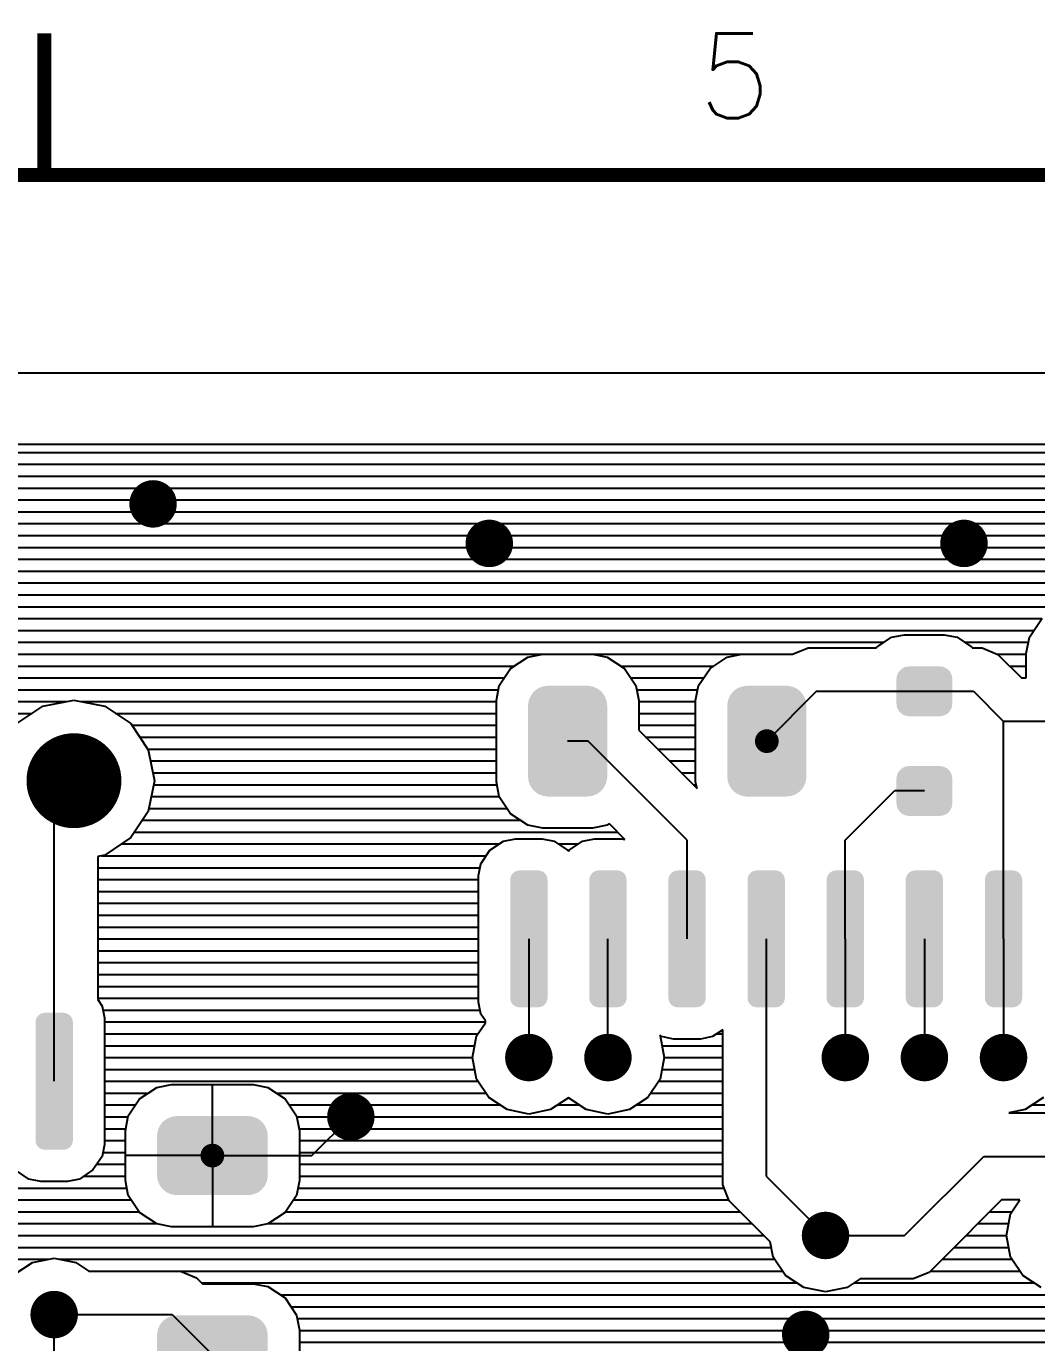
# Model space of a CAD drawing. Extents: x 295 to 953, y 10 to 290.
# Drawn here: x 686.34 to 722.02, y 243.75 to 290.25 of the extents above; entities that cross this region are included whole.
import ezdxf
from ezdxf.enums import TextEntityAlignment as Align

# ---------------------------------------------------------------- set-up
doc = ezdxf.new("R2010")
doc.units = 0
doc.header["$LTSCALE"] = 5
doc.header["$MEASUREMENT"] = 0
doc.layers.get('0').update_dxf_attribs({"linetype": 'CONTINUOUS', "lineweight": 25})
doc.layers.add('문자', color=4, linetype='CONTINUOUS')
doc.layers.add('테두리', color=3, linetype='CONTINUOUS')
doc.styles.get("Standard").update_dxf_attribs({"font": 'simplex.shx'})

# ---------------------------------------------------------------- blocks, each defined once
blk = doc.blocks.new('C')
at = {"layer": '테두리', "const_width": 0.5}
for points in [[(210, 290), (210, 285)], [(15, 285), (15, 15), (405, 15), (405, 285), (15, 285)]]:
    blk.add_lwpolyline(points, dxfattribs=at)
at = {"layer": '문자'}
blk.add_text('5', height=3, dxfattribs=at).set_placement((234.375, 288.5), align=Align.MIDDLE)

msp = doc.modelspace()

# ---------------------------------------------------------------- linework, layer by layer
for p, q in [((845.877, 277.997), (529.077, 277.997)), ((825.045, 275.477), (641.798, 275.477)), ((641.122, 275.197), (825.722, 275.197)), ((640.105, 274.359), (826.739, 274.359)), ((640.524, 274.778), (826.319, 274.778)), ((639.686, 273.94), (827.158, 273.94)), ((639.267, 273.521), (827.577, 273.521)), ((638.848, 273.102), (827.996, 273.102)), ((638.663, 272.683), (828.415, 272.683)), ((638.49, 272.264), (828.834, 272.264)), ((638.429, 271.844), (829.253, 271.844)), ((638.429, 271.425), (829.516, 271.425)), ((657.389, 271.006), (767.293, 271.006)), ((661.423, 270.587), (766.768, 270.587)), ((661.971, 270.168), (735.906, 270.168)), ((662.39, 269.749), (722.83, 269.749)), ((662.809, 269.33), (722.209, 269.33)), ((721.774, 268.676), (722.215, 269.341)), ((663.228, 268.911), (721.93, 268.911)), ((663.647, 268.492), (716.638, 268.492)), ((716.364, 268.296), (716.381, 268.324)), ((716.381, 268.324), (716.895, 268.67)), ((716.895, 268.67), (717.353, 268.76)), ((717.353, 268.76), (718.756, 268.76)), ((718.756, 268.76), (719.214, 268.67)), ((719.214, 268.67), (719.728, 268.324)), ((719.471, 268.492), (721.734, 268.492)), ((719.728, 268.324), (719.745, 268.296)), ((721.656, 268.095), (721.774, 268.676)), ((664.066, 268.073), (713.408, 268.073)), ((703.445, 267.57), (704.048, 267.966)), ((704.048, 267.966), (704.579, 268.073)), ((704.579, 268.073), (706.334, 268.073)), ((706.334, 268.073), (706.859, 267.966)), ((706.859, 267.966), (707.463, 267.57)), ((710.486, 267.57), (711.089, 267.966)), ((711.089, 267.966), (711.615, 268.073)), ((711.615, 268.073), (713.369, 268.073)), ((713.369, 268.073), (713.397, 268.067)), ((713.397, 268.067), (713.95, 268.296)), ((713.95, 268.296), (716.364, 268.296)), ((719.745, 268.296), (720.092, 268.296)), ((720.092, 268.296), (720.656, 268.061)), ((720.634, 268.073), (721.656, 268.073)), ((720.656, 268.061), (721.483, 267.234)), ((721.656, 267.234), (721.656, 268.095)), ((664.307, 267.653), (703.579, 267.653)), ((703.043, 266.966), (703.445, 267.57)), ((707.329, 267.653), (710.62, 267.653)), ((707.463, 267.57), (707.865, 266.966)), ((710.083, 266.966), (710.486, 267.57)), ((721.064, 267.653), (721.656, 267.653)), ((664.413, 267.234), (703.227, 267.234)), ((702.942, 266.435), (703.043, 266.966)), ((707.686, 267.234), (710.262, 267.234)), ((707.865, 266.966), (707.971, 266.435)), ((709.977, 266.435), (710.083, 266.966)), ((721.483, 267.234), (721.656, 267.234)), ((721.483, 267.234), (721.656, 267.234)), ((664.413, 266.815), (703.015, 266.815)), ((686.927, 266.234), (688.022, 266.452)), ((688.022, 266.452), (689.112, 266.234)), ((707.893, 266.815), (710.056, 266.815)), ((712.492, 264.999), (714.252, 266.759)), ((714.252, 266.759), (712.492, 264.999)), ((714.252, 266.759), (719.79, 266.759)), ((714.252, 266.759), (718.058, 266.759)), ((719.79, 266.759), (720.852, 265.698)), ((682.708, 266.396), (687.743, 266.396)), ((683.904, 265.977), (686.547, 265.977)), ((686.005, 265.619), (686.927, 266.234)), ((688.296, 266.396), (702.942, 266.396)), ((689.112, 266.234), (690.034, 265.619)), ((689.492, 265.977), (702.942, 265.977)), ((702.942, 263.563), (702.942, 266.435)), ((707.971, 266.435), (707.971, 265.385)), ((707.971, 266.396), (709.977, 266.396)), ((707.971, 265.977), (709.977, 265.977)), ((709.977, 263.563), (709.977, 266.435)), ((690.034, 265.619), (690.648, 264.692)), ((690.073, 265.558), (702.942, 265.558)), ((707.971, 265.558), (709.977, 265.558)), ((724.534, 265.698), (720.852, 265.698)), ((720.852, 258.014), (720.852, 265.698)), ((690.352, 265.139), (702.942, 265.139)), ((707.971, 265.385), (710.028, 263.328)), ((708.211, 265.139), (709.977, 265.139)), ((690.632, 264.72), (702.942, 264.72)), ((690.648, 264.692), (690.866, 263.602)), ((706.183, 264.999), (705.457, 264.999)), ((709.676, 261.507), (706.183, 264.999)), ((708.631, 264.72), (709.977, 264.72)), ((690.727, 264.301), (702.942, 264.301)), ((709.05, 264.301), (709.977, 264.301)), ((690.81, 263.882), (702.942, 263.882)), ((709.469, 263.882), (709.977, 263.882)), ((687.324, 262.904), (688.022, 263.602)), ((690.866, 263.602), (690.648, 262.512)), ((690.838, 263.462), (702.959, 263.462)), ((703.043, 263.032), (702.942, 263.563)), ((709.888, 263.462), (710, 263.462)), ((710.028, 263.328), (709.977, 263.563)), ((715.264, 261.507), (716.996, 263.239)), ((718.058, 263.239), (716.996, 263.239)), ((687.324, 252.985), (687.324, 262.904)), ((690.755, 263.043), (703.043, 263.043)), ((703.445, 262.434), (703.043, 263.032)), ((690.648, 262.512), (690.034, 261.59)), ((690.671, 262.624), (703.316, 262.624)), ((704.048, 262.032), (703.445, 262.434)), ((690.447, 262.205), (703.786, 262.205)), ((704.579, 261.926), (704.048, 262.032)), ((706.334, 261.926), (704.579, 261.926)), ((706.859, 262.032), (706.334, 261.926)), ((706.932, 262.077), (706.859, 262.032)), ((707.479, 261.529), (706.932, 262.077)), ((690.034, 261.59), (689.112, 260.97)), ((689.704, 261.367), (703.037, 261.367)), ((690.168, 261.786), (707.222, 261.786)), ((702.713, 261.149), (703.188, 261.467)), ((703.188, 261.467), (703.613, 261.551)), ((703.613, 261.551), (704.557, 261.551)), ((704.557, 261.551), (704.982, 261.467)), ((704.982, 261.467), (705.457, 261.149)), ((705.133, 261.367), (705.831, 261.367)), ((705.507, 261.149), (705.982, 261.467)), ((705.982, 261.467), (706.407, 261.551)), ((706.407, 261.551), (707.351, 261.551)), ((707.351, 261.551), (707.479, 261.529)), ((709.676, 258.014), (709.676, 261.507)), ((715.264, 258.014), (715.264, 261.507)), ((689.112, 260.97), (688.86, 260.92)), ((688.86, 260.92), (688.86, 255.874)), ((688.994, 260.948), (702.579, 260.948)), ((702.389, 260.668), (702.713, 261.149)), ((705.457, 261.149), (705.485, 261.115)), ((705.485, 261.115), (705.507, 261.149)), ((688.86, 260.529), (702.361, 260.529)), ((702.305, 260.249), (702.389, 260.668)), ((688.86, 260.11), (702.305, 260.11)), ((702.305, 255.784), (702.305, 260.249)), ((688.86, 259.691), (702.305, 259.691)), ((688.86, 259.271), (702.305, 259.271)), ((688.86, 258.852), (702.305, 258.852)), ((688.86, 258.433), (702.305, 258.433)), ((688.86, 258.014), (702.305, 258.014)), ((704.088, 258.014), (704.088, 253.823)), ((706.882, 253.823), (706.882, 258.014)), ((712.47, 258.014), (712.47, 249.632)), ((715.264, 258.014), (715.264, 253.823)), ((718.058, 258.014), (718.058, 253.823)), ((720.852, 258.014), (720.852, 253.823)), ((688.86, 257.595), (702.305, 257.595)), ((688.86, 257.176), (702.305, 257.176)), ((688.86, 256.757), (702.305, 256.757)), ((688.86, 256.338), (702.305, 256.338)), ((688.86, 255.919), (702.305, 255.919)), ((688.86, 255.874), (689.017, 255.639)), ((702.389, 255.36), (702.305, 255.784)), ((689.017, 255.639), (689.101, 255.22)), ((689.045, 255.5), (702.361, 255.5)), ((702.551, 255.125), (702.389, 255.36)), ((689.101, 255.22), (689.101, 250.755)), ((689.101, 255.08), (702.551, 255.08)), ((702.244, 254.589), (702.551, 255.047)), ((702.551, 255.047), (702.551, 255.125)), ((689.101, 254.661), (702.294, 254.661)), ((702.093, 253.823), (702.244, 254.589)), ((708.776, 254.561), (708.709, 254.611)), ((708.709, 254.611), (708.72, 254.589)), ((708.72, 254.589), (708.871, 253.823)), ((709.201, 254.477), (708.776, 254.561)), ((710.145, 254.477), (709.201, 254.477)), ((710.57, 254.561), (710.145, 254.477)), ((710.933, 254.807), (710.57, 254.561)), ((710.721, 254.661), (710.933, 254.661)), ((710.933, 249.939), (710.933, 254.807)), ((689.101, 254.242), (702.176, 254.242)), ((708.787, 254.242), (710.933, 254.242)), ((689.101, 253.823), (702.093, 253.823)), ((702.244, 253.063), (702.093, 253.823)), ((708.871, 253.823), (708.72, 253.063)), ((708.871, 253.823), (710.933, 253.823)), ((689.101, 253.404), (702.176, 253.404)), ((689.101, 252.985), (702.294, 252.985)), ((702.674, 252.415), (702.244, 253.063)), ((708.72, 253.063), (708.29, 252.415)), ((708.67, 252.985), (710.933, 252.985)), ((708.787, 253.404), (710.933, 253.404)), ((689.101, 252.566), (690.643, 252.566)), ((690.341, 252.37), (690.945, 252.767)), ((690.945, 252.767), (691.47, 252.873)), ((691.47, 252.873), (694.348, 252.873)), ((692.912, 250.778), (692.912, 252.873)), ((694.348, 252.873), (694.873, 252.767)), ((694.873, 252.767), (695.476, 252.37)), ((695.175, 252.566), (702.573, 252.566)), ((708.39, 252.566), (710.933, 252.566)), ((689.101, 252.147), (690.196, 252.147)), ((689.939, 251.767), (690.341, 252.37)), ((695.476, 252.37), (695.879, 251.767)), ((695.622, 252.147), (703.076, 252.147)), ((703.322, 251.985), (702.674, 252.415)), ((705.485, 252.404), (704.848, 251.985)), ((705.093, 252.147), (705.87, 252.147)), ((706.116, 251.985), (705.485, 252.404)), ((708.29, 252.415), (707.642, 251.985)), ((707.887, 252.147), (710.933, 252.147)), ((722.26, 252.415), (721.612, 251.985)), ((721.857, 252.147), (723.986, 252.147)), ((689.101, 251.728), (689.933, 251.728)), ((689.838, 251.236), (689.939, 251.767)), ((695.879, 251.767), (695.985, 251.236)), ((695.884, 251.728), (710.933, 251.728)), ((696.426, 250.359), (697.801, 251.728)), ((704.088, 251.828), (703.322, 251.985)), ((704.848, 251.985), (704.088, 251.828)), ((706.882, 251.828), (706.116, 251.985)), ((707.642, 251.985), (706.882, 251.828)), ((721.612, 251.985), (721.042, 251.867)), ((721.042, 251.867), (723.707, 251.867)), ((689.101, 251.309), (689.849, 251.309)), ((689.838, 249.481), (689.838, 251.236)), ((695.968, 251.309), (710.933, 251.309)), ((695.985, 251.236), (695.985, 249.481)), ((689.101, 250.755), (689.017, 250.331)), ((689.101, 250.889), (689.838, 250.889)), ((695.985, 250.889), (710.933, 250.889)), ((689.017, 250.331), (688.693, 249.856)), ((689.045, 250.47), (689.838, 250.47)), ((692.492, 250.359), (689.838, 250.359)), ((692.912, 250.359), (696.426, 250.359)), ((693.331, 250.359), (695.985, 250.359)), ((695.985, 250.47), (710.933, 250.47)), ((717.359, 247.537), (720.153, 250.331)), ((720.153, 250.331), (724.344, 250.331)), ((686.424, 249.532), (685.949, 249.856)), ((688.693, 249.856), (688.218, 249.532)), ((688.827, 250.051), (689.838, 250.051)), ((692.912, 249.939), (692.912, 247.844)), ((695.985, 250.051), (710.933, 250.051)), ((710.933, 249.33), (710.933, 249.939)), ((686.849, 249.448), (686.424, 249.532)), ((687.793, 249.448), (686.849, 249.448)), ((688.218, 249.532), (687.793, 249.448)), ((688.369, 249.632), (689.838, 249.632)), ((689.939, 248.95), (689.838, 249.481)), ((695.985, 249.481), (695.879, 248.95)), ((695.985, 249.632), (710.933, 249.632)), ((711.162, 248.766), (710.933, 249.33)), ((712.47, 249.632), (714.565, 247.537)), ((676.595, 249.213), (689.888, 249.213)), ((676.773, 248.794), (690.045, 248.794)), ((690.341, 248.352), (689.939, 248.95)), ((695.879, 248.95), (695.476, 248.352)), ((695.773, 248.794), (711.151, 248.794)), ((695.929, 249.213), (710.978, 249.213)), ((720.784, 248.794), (718.661, 246.67)), ((721.433, 248.794), (720.784, 248.794)), ((721.103, 248.302), (721.433, 248.794)), ((676.852, 248.375), (690.324, 248.375)), ((690.945, 247.95), (690.341, 248.352)), ((695.476, 248.352), (694.873, 247.95)), ((695.493, 248.375), (711.553, 248.375)), ((711.598, 248.33), (711.162, 248.766)), ((712.615, 247.313), (711.598, 248.33)), ((720.365, 248.375), (721.153, 248.375)), ((676.852, 247.956), (690.933, 247.956)), ((691.47, 247.844), (690.945, 247.95)), ((694.348, 247.844), (691.47, 247.844)), ((694.873, 247.95), (694.348, 247.844)), ((694.884, 247.956), (711.972, 247.956)), ((719.946, 247.956), (721.036, 247.956)), ((720.952, 247.537), (721.103, 248.302)), ((676.852, 247.537), (712.391, 247.537)), ((714.565, 247.537), (717.359, 247.537)), ((719.527, 247.537), (720.952, 247.537)), ((721.103, 246.777), (720.952, 247.537)), ((676.852, 247.118), (712.654, 247.118)), ((712.721, 246.777), (712.615, 247.313)), ((719.108, 247.118), (721.036, 247.118)), ((676.852, 246.698), (687.128, 246.698)), ((685.91, 246.156), (686.558, 246.587)), ((686.558, 246.587), (687.324, 246.738)), ((687.324, 246.738), (688.084, 246.587)), ((687.514, 246.698), (712.771, 246.698)), ((688.084, 246.587), (688.542, 246.279)), ((713.151, 246.128), (712.721, 246.777)), ((718.661, 246.67), (718.225, 246.235)), ((718.689, 246.698), (721.153, 246.698)), ((721.533, 246.128), (721.103, 246.777)), ((688.542, 246.279), (713.051, 246.279)), ((688.542, 246.279), (691.788, 246.279)), ((691.788, 246.279), (692.353, 246.045)), ((692.353, 246.045), (692.565, 245.832)), ((713.799, 245.698), (713.151, 246.128)), ((715.783, 246), (715.325, 245.698)), ((717.661, 246), (715.783, 246)), ((718.225, 246.235), (717.661, 246)), ((718.27, 246.279), (721.433, 246.279)), ((722.181, 245.698), (721.533, 246.128)), ((692.543, 245.86), (713.554, 245.86)), ((692.565, 245.832), (694.348, 245.832)), ((694.348, 245.832), (694.873, 245.732)), ((694.873, 245.732), (695.476, 245.329)), ((714.565, 245.542), (713.799, 245.698)), ((715.325, 245.698), (714.565, 245.542)), ((715.571, 245.86), (721.936, 245.86)), ((695.303, 245.441), (731.307, 245.441)), ((695.476, 245.329), (695.879, 244.726)), ((687.324, 240.691), (687.324, 244.743)), ((687.324, 244.743), (691.487, 244.743)), ((691.487, 244.743), (692.912, 243.318)), ((695.678, 245.022), (731.921, 245.022)), ((695.879, 244.726), (695.985, 244.195)), ((695.901, 244.603), (740.89, 244.603)), ((695.985, 244.195), (695.985, 242.44)), ((695.985, 244.184), (749.484, 244.184)), ((695.985, 243.765), (748.769, 243.765))]:
    msp.add_line(p, q)
for points, const_width in [([(690.397, 273.381, 1), (691.235, 273.381, 1)], 0.838), ([(702.271, 271.984, 1), (703.11, 271.984, 1)], 0.838), ([(719.035, 271.984, 1), (719.874, 271.984, 1)], 0.838), ([(687.184, 263.602, 1), (688.86, 263.602, 1)], 1.676), ([(712.282, 264.999, 1), (712.701, 264.999, 1)], 0.419), ([(703.668, 253.823, 1), (704.507, 253.823, 1)], 0.838), ([(706.462, 253.823, 1), (707.301, 253.823, 1)], 0.838), ([(714.844, 253.823, 1), (715.683, 253.823, 1)], 0.838), ([(717.638, 253.823, 1), (718.477, 253.823, 1)], 0.838), ([(720.432, 253.823, 1), (721.271, 253.823, 1)], 0.838), ([(697.382, 251.728, 1), (698.22, 251.728, 1)], 0.838), ([(692.702, 250.359, 1), (693.121, 250.359, 1)], 0.419), ([(714.146, 247.537, 1), (714.984, 247.537, 1)], 0.838), ([(686.904, 244.743, 1), (687.743, 244.743, 1)], 0.838), ([(713.447, 244.044, 1), (714.286, 244.044, 1)], 0.838)]:
    msp.add_lwpolyline(points, format="xyb", close=True, dxfattribs=dict(const_width=const_width))
for points in [[(717.096, 267.339), (717.149, 267.451), (719.022, 267.339), (718.963, 267.451)], [(717.149, 267.451), (717.161, 267.462), (718.963, 267.451), (718.957, 267.462)], [(717.161, 267.462), (717.246, 267.551), (718.957, 267.462), (718.866, 267.551)], [(717.246, 267.551), (717.262, 267.56), (718.866, 267.551), (718.857, 267.56)], [(717.262, 267.56), (717.369, 267.616), (718.857, 267.56), (718.741, 267.616)], [(717.369, 267.616), (717.396, 267.621), (718.741, 267.616), (718.732, 267.621)], [(717.396, 267.621), (717.507, 267.639), (718.732, 267.621), (718.608, 267.639)], [(704.419, 266.867), (704.558, 266.923), (706.485, 266.867), (706.365, 266.923)], [(704.558, 266.923), (704.583, 266.933), (706.365, 266.923), (706.31, 266.933)], [(704.583, 266.933), (704.751, 266.954), (706.31, 266.933), (706.191, 266.954)], [(704.751, 266.954), (704.758, 266.955), (706.191, 266.954), (706.155, 266.955)], [(711.455, 266.867), (711.593, 266.923), (713.52, 266.867), (713.4, 266.923)], [(711.593, 266.923), (711.618, 266.933), (713.4, 266.923), (713.345, 266.933)], [(711.618, 266.933), (711.786, 266.954), (713.345, 266.933), (713.227, 266.954)], [(711.786, 266.954), (711.793, 266.955), (713.227, 266.954), (713.19, 266.955)], [(717.068, 266.318), (717.068, 267.201), (719.047, 266.318), (719.047, 267.201)], [(717.071, 267.201), (717.089, 267.325), (719.044, 267.201), (719.024, 267.325)], [(717.089, 267.325), (717.096, 267.339), (719.024, 267.325), (719.022, 267.339)], [(704.086, 266.431), (704.092, 266.466), (706.831, 266.431), (706.817, 266.466)], [(704.092, 266.466), (704.151, 266.595), (706.817, 266.466), (706.766, 266.595)], [(704.151, 266.595), (704.166, 266.626), (706.766, 266.595), (706.743, 266.626)], [(704.166, 266.626), (704.256, 266.737), (706.743, 266.626), (706.662, 266.737)], [(704.256, 266.737), (704.277, 266.763), (706.662, 266.737), (706.63, 266.763)], [(704.277, 266.763), (704.394, 266.849), (706.63, 266.763), (706.525, 266.849)], [(704.394, 266.849), (704.419, 266.867), (706.525, 266.849), (706.485, 266.867)], [(711.121, 266.431), (711.127, 266.466), (713.867, 266.431), (713.853, 266.466)], [(711.127, 266.466), (711.187, 266.595), (713.853, 266.466), (713.801, 266.595)], [(711.187, 266.595), (711.201, 266.626), (713.801, 266.595), (713.778, 266.626)], [(711.201, 266.626), (711.292, 266.737), (713.778, 266.626), (713.697, 266.737)], [(711.292, 266.737), (711.312, 266.763), (713.697, 266.737), (713.666, 266.763)], [(711.312, 266.763), (711.43, 266.849), (713.666, 266.763), (713.56, 266.849)], [(711.43, 266.849), (711.455, 266.867), (713.56, 266.849), (713.52, 266.867)], [(704.06, 266.256), (704.061, 266.293), (706.854, 266.256), (706.849, 266.293)], [(704.06, 263.742), (704.06, 266.256), (706.854, 263.742), (706.854, 266.256)], [(704.061, 266.293), (704.086, 266.431), (706.849, 266.293), (706.831, 266.431)], [(711.095, 266.256), (711.096, 266.293), (713.889, 266.256), (713.884, 266.293)], [(711.095, 263.742), (711.095, 266.256), (713.889, 263.742), (713.889, 266.256)], [(711.096, 266.293), (711.121, 266.431), (713.884, 266.293), (713.867, 266.431)], [(717.091, 266.194), (717.071, 266.318), (719.026, 266.194), (719.044, 266.318)], [(717.093, 266.18), (717.091, 266.194), (719.019, 266.18), (719.026, 266.194)], [(717.152, 266.068), (717.093, 266.18), (718.966, 266.068), (719.019, 266.18)], [(717.158, 266.056), (717.152, 266.068), (718.954, 266.056), (718.966, 266.068)], [(717.249, 265.967), (717.158, 266.056), (718.869, 265.967), (718.954, 266.056)], [(717.258, 265.959), (717.249, 265.967), (718.853, 265.959), (718.869, 265.967)], [(717.374, 265.902), (717.258, 265.959), (718.746, 265.902), (718.853, 265.959)], [(717.383, 265.898), (717.374, 265.902), (718.719, 265.898), (718.746, 265.902)], [(717.507, 265.879), (717.383, 265.898), (718.608, 265.879), (718.719, 265.898)], [(717.396, 264.1), (717.507, 264.119), (718.732, 264.1), (718.608, 264.119)], [(704.064, 263.706), (704.06, 263.742), (706.853, 263.706), (706.854, 263.742)], [(704.082, 263.567), (704.064, 263.706), (706.828, 263.567), (706.853, 263.706)], [(711.1, 263.706), (711.095, 263.742), (713.888, 263.706), (713.889, 263.742)], [(711.117, 263.567), (711.1, 263.706), (713.863, 263.567), (713.888, 263.706)], [(717.068, 262.797), (717.068, 263.68), (719.047, 262.797), (719.047, 263.68)], [(717.071, 263.68), (717.089, 263.804), (719.044, 263.68), (719.024, 263.804)], [(717.089, 263.804), (717.096, 263.818), (719.024, 263.804), (719.022, 263.818)], [(717.096, 263.818), (717.149, 263.93), (719.022, 263.818), (718.963, 263.93)], [(717.149, 263.93), (717.161, 263.942), (718.963, 263.93), (718.957, 263.942)], [(717.161, 263.942), (717.246, 264.031), (718.957, 263.942), (718.866, 264.031)], [(717.246, 264.031), (717.262, 264.039), (718.866, 264.031), (718.857, 264.039)], [(717.262, 264.039), (717.369, 264.096), (718.857, 264.039), (718.741, 264.096)], [(717.369, 264.096), (717.396, 264.1), (718.741, 264.096), (718.732, 264.1)], [(704.096, 263.532), (704.082, 263.567), (706.821, 263.532), (706.828, 263.567)], [(704.147, 263.403), (704.096, 263.532), (706.762, 263.403), (706.821, 263.532)], [(704.17, 263.372), (704.147, 263.403), (706.748, 263.372), (706.762, 263.403)], [(704.252, 263.261), (704.17, 263.372), (706.657, 263.261), (706.748, 263.372)], [(704.283, 263.235), (704.252, 263.261), (706.636, 263.235), (706.657, 263.261)], [(704.388, 263.149), (704.283, 263.235), (706.519, 263.149), (706.636, 263.235)], [(711.131, 263.532), (711.117, 263.567), (713.857, 263.532), (713.863, 263.567)], [(711.183, 263.403), (711.131, 263.532), (713.797, 263.403), (713.857, 263.532)], [(711.205, 263.372), (711.183, 263.403), (713.783, 263.372), (713.797, 263.403)], [(711.287, 263.261), (711.205, 263.372), (713.692, 263.261), (713.783, 263.372)], [(711.318, 263.235), (711.287, 263.261), (713.671, 263.235), (713.692, 263.261)], [(711.423, 263.149), (711.318, 263.235), (713.554, 263.149), (713.671, 263.235)], [(704.428, 263.131), (704.388, 263.149), (706.494, 263.131), (706.519, 263.149)], [(704.548, 263.076), (704.428, 263.131), (706.355, 263.076), (706.494, 263.131)], [(704.604, 263.066), (704.548, 263.076), (706.33, 263.066), (706.355, 263.076)], [(704.722, 263.044), (704.604, 263.066), (706.163, 263.044), (706.33, 263.066)], [(704.758, 263.043), (704.722, 263.044), (706.155, 263.043), (706.163, 263.044)], [(711.463, 263.131), (711.423, 263.149), (713.529, 263.131), (713.554, 263.149)], [(711.584, 263.076), (711.463, 263.131), (713.39, 263.076), (713.529, 263.131)], [(711.639, 263.066), (711.584, 263.076), (713.365, 263.066), (713.39, 263.076)], [(711.757, 263.044), (711.639, 263.066), (713.198, 263.044), (713.365, 263.066)], [(711.793, 263.043), (711.757, 263.044), (713.19, 263.043), (713.198, 263.044)], [(717.091, 262.674), (717.071, 262.797), (719.026, 262.674), (719.044, 262.797)], [(717.093, 262.66), (717.091, 262.674), (719.019, 262.66), (719.026, 262.674)], [(717.152, 262.548), (717.093, 262.66), (718.966, 262.548), (719.019, 262.66)], [(717.158, 262.536), (717.152, 262.548), (718.954, 262.536), (718.966, 262.548)], [(717.249, 262.447), (717.158, 262.536), (718.869, 262.447), (718.954, 262.536)], [(717.258, 262.438), (717.249, 262.447), (718.853, 262.438), (718.869, 262.447)], [(717.374, 262.382), (717.258, 262.438), (718.746, 262.382), (718.853, 262.438)], [(717.383, 262.377), (717.374, 262.382), (718.719, 262.377), (718.746, 262.382)], [(717.507, 262.359), (717.383, 262.377), (718.608, 262.359), (718.719, 262.377)], [(703.536, 260.348), (703.618, 260.399), (704.632, 260.348), (704.565, 260.399)], [(703.618, 260.399), (703.639, 260.412), (704.565, 260.399), (704.521, 260.412)], [(703.639, 260.412), (703.75, 260.432), (704.521, 260.412), (704.449, 260.432)], [(703.75, 260.432), (703.758, 260.434), (704.449, 260.432), (704.417, 260.434)], [(706.33, 260.348), (706.412, 260.399), (707.426, 260.348), (707.359, 260.399)], [(706.412, 260.399), (706.433, 260.412), (707.359, 260.399), (707.315, 260.412)], [(706.433, 260.412), (706.544, 260.432), (707.315, 260.412), (707.243, 260.432)], [(706.544, 260.432), (706.552, 260.434), (707.243, 260.432), (707.211, 260.434)], [(709.124, 260.348), (709.206, 260.399), (710.22, 260.348), (710.153, 260.399)], [(709.206, 260.399), (709.227, 260.412), (710.153, 260.399), (710.109, 260.412)], [(709.227, 260.412), (709.338, 260.432), (710.109, 260.412), (710.037, 260.432)], [(709.338, 260.432), (709.346, 260.434), (710.037, 260.432), (710.005, 260.434)], [(711.918, 260.348), (712, 260.399), (713.014, 260.348), (712.947, 260.399)], [(712, 260.399), (712.021, 260.412), (712.947, 260.399), (712.903, 260.412)], [(712.021, 260.412), (712.132, 260.432), (712.903, 260.412), (712.831, 260.432)], [(712.132, 260.432), (712.14, 260.434), (712.831, 260.432), (712.799, 260.434)], [(714.712, 260.348), (714.794, 260.399), (715.808, 260.348), (715.741, 260.399)], [(714.794, 260.399), (714.815, 260.412), (715.741, 260.399), (715.697, 260.412)], [(714.815, 260.412), (714.926, 260.432), (715.697, 260.412), (715.625, 260.432)], [(714.926, 260.432), (714.934, 260.434), (715.625, 260.432), (715.593, 260.434)], [(717.506, 260.348), (717.588, 260.399), (718.602, 260.348), (718.535, 260.399)], [(717.588, 260.399), (717.609, 260.412), (718.535, 260.399), (718.491, 260.412)], [(717.609, 260.412), (717.72, 260.432), (718.491, 260.412), (718.419, 260.432)], [(717.72, 260.432), (717.728, 260.434), (718.419, 260.432), (718.387, 260.434)], [(720.3, 260.348), (720.382, 260.399), (721.396, 260.348), (721.329, 260.399)], [(720.382, 260.399), (720.403, 260.412), (721.329, 260.399), (721.285, 260.412)], [(720.403, 260.412), (720.514, 260.432), (721.285, 260.412), (721.213, 260.432)], [(720.514, 260.432), (720.522, 260.434), (721.213, 260.432), (721.181, 260.434)], [(703.428, 260.104), (703.43, 260.136), (704.747, 260.104), (704.741, 260.136)], [(703.428, 255.924), (703.428, 260.104), (704.747, 255.924), (704.747, 260.104)], [(703.43, 260.136), (703.455, 260.223), (704.741, 260.136), (704.725, 260.223)], [(703.455, 260.223), (703.463, 260.252), (704.725, 260.223), (704.707, 260.252)], [(703.463, 260.252), (703.519, 260.326), (704.707, 260.252), (704.661, 260.326)], [(703.519, 260.326), (703.536, 260.348), (704.661, 260.326), (704.632, 260.348)], [(706.222, 260.104), (706.224, 260.136), (707.541, 260.104), (707.535, 260.136)], [(706.222, 255.924), (706.222, 260.104), (707.541, 255.924), (707.541, 260.104)], [(706.224, 260.136), (706.249, 260.223), (707.535, 260.136), (707.519, 260.223)], [(706.249, 260.223), (706.257, 260.252), (707.519, 260.223), (707.501, 260.252)], [(706.257, 260.252), (706.313, 260.326), (707.501, 260.252), (707.455, 260.326)], [(706.313, 260.326), (706.33, 260.348), (707.455, 260.326), (707.426, 260.348)], [(709.016, 260.104), (709.018, 260.136), (710.335, 260.104), (710.329, 260.136)], [(709.016, 255.924), (709.016, 260.104), (710.335, 255.924), (710.335, 260.104)], [(709.018, 260.136), (709.043, 260.223), (710.329, 260.136), (710.313, 260.223)], [(709.043, 260.223), (709.051, 260.252), (710.313, 260.223), (710.295, 260.252)], [(709.051, 260.252), (709.107, 260.326), (710.295, 260.252), (710.249, 260.326)], [(709.107, 260.326), (709.124, 260.348), (710.249, 260.326), (710.22, 260.348)], [(711.81, 260.104), (711.812, 260.136), (713.129, 260.104), (713.123, 260.136)], [(711.81, 255.924), (711.81, 260.104), (713.129, 255.924), (713.129, 260.104)], [(711.812, 260.136), (711.837, 260.223), (713.123, 260.136), (713.107, 260.223)], [(711.837, 260.223), (711.845, 260.252), (713.107, 260.223), (713.089, 260.252)], [(711.845, 260.252), (711.901, 260.326), (713.089, 260.252), (713.043, 260.326)], [(711.901, 260.326), (711.918, 260.348), (713.043, 260.326), (713.014, 260.348)], [(714.604, 260.104), (714.606, 260.136), (715.923, 260.104), (715.917, 260.136)], [(714.604, 255.924), (714.604, 260.104), (715.923, 255.924), (715.923, 260.104)], [(714.606, 260.136), (714.631, 260.223), (715.917, 260.136), (715.901, 260.223)], [(714.631, 260.223), (714.639, 260.252), (715.901, 260.223), (715.883, 260.252)], [(714.639, 260.252), (714.695, 260.326), (715.883, 260.252), (715.837, 260.326)], [(714.695, 260.326), (714.712, 260.348), (715.837, 260.326), (715.808, 260.348)], [(717.398, 260.104), (717.4, 260.136), (718.717, 260.104), (718.711, 260.136)], [(717.398, 255.924), (717.398, 260.104), (718.717, 255.924), (718.717, 260.104)], [(717.4, 260.136), (717.425, 260.223), (718.711, 260.136), (718.695, 260.223)], [(717.425, 260.223), (717.433, 260.252), (718.695, 260.223), (718.677, 260.252)], [(717.433, 260.252), (717.489, 260.326), (718.677, 260.252), (718.631, 260.326)], [(717.489, 260.326), (717.506, 260.348), (718.631, 260.326), (718.602, 260.348)], [(720.192, 260.104), (720.194, 260.136), (721.511, 260.104), (721.505, 260.136)], [(720.192, 255.924), (720.192, 260.104), (721.511, 255.924), (721.511, 260.104)], [(720.194, 260.136), (720.219, 260.223), (721.505, 260.136), (721.489, 260.223)], [(720.219, 260.223), (720.227, 260.252), (721.489, 260.223), (721.471, 260.252)], [(720.227, 260.252), (720.283, 260.326), (721.471, 260.252), (721.425, 260.326)], [(720.283, 260.326), (720.3, 260.348), (721.425, 260.326), (721.396, 260.348)], [(703.434, 255.893), (703.428, 255.924), (704.745, 255.893), (704.747, 255.924)], [(703.45, 255.805), (703.434, 255.893), (704.72, 255.805), (704.745, 255.893)], [(703.468, 255.776), (703.45, 255.805), (704.712, 255.776), (704.72, 255.805)], [(703.514, 255.702), (703.468, 255.776), (704.656, 255.702), (704.712, 255.776)], [(706.228, 255.893), (706.222, 255.924), (707.539, 255.893), (707.541, 255.924)], [(706.244, 255.805), (706.228, 255.893), (707.514, 255.805), (707.539, 255.893)], [(706.262, 255.776), (706.244, 255.805), (707.506, 255.776), (707.514, 255.805)], [(706.308, 255.702), (706.262, 255.776), (707.45, 255.702), (707.506, 255.776)], [(709.022, 255.893), (709.016, 255.924), (710.333, 255.893), (710.335, 255.924)], [(709.038, 255.805), (709.022, 255.893), (710.308, 255.805), (710.333, 255.893)], [(709.056, 255.776), (709.038, 255.805), (710.3, 255.776), (710.308, 255.805)], [(709.102, 255.702), (709.056, 255.776), (710.244, 255.702), (710.3, 255.776)], [(711.816, 255.893), (711.81, 255.924), (713.127, 255.893), (713.129, 255.924)], [(711.832, 255.805), (711.816, 255.893), (713.102, 255.805), (713.127, 255.893)], [(711.85, 255.776), (711.832, 255.805), (713.094, 255.776), (713.102, 255.805)], [(711.896, 255.702), (711.85, 255.776), (713.038, 255.702), (713.094, 255.776)], [(714.61, 255.893), (714.604, 255.924), (715.921, 255.893), (715.923, 255.924)], [(714.626, 255.805), (714.61, 255.893), (715.896, 255.805), (715.921, 255.893)], [(714.644, 255.776), (714.626, 255.805), (715.888, 255.776), (715.896, 255.805)], [(714.69, 255.702), (714.644, 255.776), (715.832, 255.702), (715.888, 255.776)], [(717.404, 255.893), (717.398, 255.924), (718.715, 255.893), (718.717, 255.924)], [(717.42, 255.805), (717.404, 255.893), (718.69, 255.805), (718.715, 255.893)], [(717.438, 255.776), (717.42, 255.805), (718.682, 255.776), (718.69, 255.805)], [(717.484, 255.702), (717.438, 255.776), (718.626, 255.702), (718.682, 255.776)], [(720.198, 255.893), (720.192, 255.924), (721.509, 255.893), (721.511, 255.924)], [(720.214, 255.805), (720.198, 255.893), (721.484, 255.805), (721.509, 255.893)], [(720.232, 255.776), (720.214, 255.805), (721.476, 255.776), (721.484, 255.805)], [(720.278, 255.702), (720.232, 255.776), (721.42, 255.702), (721.476, 255.776)], [(686.699, 255.223), (686.755, 255.297), (687.943, 255.223), (687.897, 255.297)], [(686.755, 255.297), (686.772, 255.319), (687.897, 255.297), (687.868, 255.319)], [(686.772, 255.319), (686.854, 255.37), (687.868, 255.319), (687.801, 255.37)], [(686.854, 255.37), (686.875, 255.382), (687.801, 255.37), (687.757, 255.382)], [(686.875, 255.382), (686.986, 255.403), (687.757, 255.382), (687.685, 255.403)], [(686.986, 255.403), (686.994, 255.405), (687.685, 255.403), (687.653, 255.405)], [(703.543, 255.68), (703.514, 255.702), (704.639, 255.68), (704.656, 255.702)], [(703.61, 255.629), (703.543, 255.68), (704.557, 255.629), (704.639, 255.68)], [(703.655, 255.617), (703.61, 255.629), (704.536, 255.617), (704.557, 255.629)], [(703.726, 255.596), (703.655, 255.617), (704.425, 255.596), (704.536, 255.617)], [(703.758, 255.594), (703.726, 255.596), (704.417, 255.594), (704.425, 255.596)], [(706.337, 255.68), (706.308, 255.702), (707.433, 255.68), (707.45, 255.702)], [(706.404, 255.629), (706.337, 255.68), (707.351, 255.629), (707.433, 255.68)], [(706.449, 255.617), (706.404, 255.629), (707.33, 255.617), (707.351, 255.629)], [(706.52, 255.596), (706.449, 255.617), (707.219, 255.596), (707.33, 255.617)], [(706.552, 255.594), (706.52, 255.596), (707.211, 255.594), (707.219, 255.596)], [(709.131, 255.68), (709.102, 255.702), (710.227, 255.68), (710.244, 255.702)], [(709.198, 255.629), (709.131, 255.68), (710.145, 255.629), (710.227, 255.68)], [(709.243, 255.617), (709.198, 255.629), (710.124, 255.617), (710.145, 255.629)], [(709.314, 255.596), (709.243, 255.617), (710.013, 255.596), (710.124, 255.617)], [(709.346, 255.594), (709.314, 255.596), (710.005, 255.594), (710.013, 255.596)], [(711.925, 255.68), (711.896, 255.702), (713.021, 255.68), (713.038, 255.702)], [(711.992, 255.629), (711.925, 255.68), (712.939, 255.629), (713.021, 255.68)], [(712.037, 255.617), (711.992, 255.629), (712.918, 255.617), (712.939, 255.629)], [(712.108, 255.596), (712.037, 255.617), (712.807, 255.596), (712.918, 255.617)], [(712.14, 255.594), (712.108, 255.596), (712.799, 255.594), (712.807, 255.596)], [(714.719, 255.68), (714.69, 255.702), (715.815, 255.68), (715.832, 255.702)], [(714.786, 255.629), (714.719, 255.68), (715.733, 255.629), (715.815, 255.68)], [(714.831, 255.617), (714.786, 255.629), (715.712, 255.617), (715.733, 255.629)], [(714.902, 255.596), (714.831, 255.617), (715.601, 255.596), (715.712, 255.617)], [(714.934, 255.594), (714.902, 255.596), (715.593, 255.594), (715.601, 255.596)], [(717.513, 255.68), (717.484, 255.702), (718.609, 255.68), (718.626, 255.702)], [(717.58, 255.629), (717.513, 255.68), (718.527, 255.629), (718.609, 255.68)], [(717.625, 255.617), (717.58, 255.629), (718.506, 255.617), (718.527, 255.629)], [(717.696, 255.596), (717.625, 255.617), (718.395, 255.596), (718.506, 255.617)], [(717.728, 255.594), (717.696, 255.596), (718.387, 255.594), (718.395, 255.596)], [(720.307, 255.68), (720.278, 255.702), (721.403, 255.68), (721.42, 255.702)], [(720.374, 255.629), (720.307, 255.68), (721.321, 255.629), (721.403, 255.68)], [(720.419, 255.617), (720.374, 255.629), (721.3, 255.617), (721.321, 255.629)], [(720.49, 255.596), (720.419, 255.617), (721.189, 255.596), (721.3, 255.617)], [(720.522, 255.594), (720.49, 255.596), (721.181, 255.594), (721.189, 255.596)], [(686.664, 255.075), (686.666, 255.106), (687.983, 255.075), (687.977, 255.106)], [(686.664, 250.895), (686.664, 255.075), (687.983, 250.895), (687.983, 255.075)], [(686.666, 255.106), (686.691, 255.194), (687.977, 255.106), (687.961, 255.194)], [(686.691, 255.194), (686.699, 255.223), (687.961, 255.194), (687.943, 255.223)], [(691.152, 251.538), (691.173, 251.564), (694.675, 251.538), (694.644, 251.564)], [(691.173, 251.564), (691.29, 251.65), (694.644, 251.564), (694.539, 251.65)], [(691.29, 251.65), (691.316, 251.668), (694.539, 251.65), (694.499, 251.668)], [(691.316, 251.668), (691.454, 251.723), (694.499, 251.668), (694.379, 251.723)], [(691.454, 251.723), (691.479, 251.733), (694.379, 251.723), (694.323, 251.733)], [(691.479, 251.733), (691.647, 251.755), (694.323, 251.733), (694.205, 251.755)], [(691.647, 251.755), (691.654, 251.756), (694.205, 251.755), (694.169, 251.756)], [(690.957, 251.093), (690.982, 251.232), (694.863, 251.093), (694.845, 251.232)], [(690.982, 251.232), (690.988, 251.267), (694.845, 251.232), (694.831, 251.267)], [(690.988, 251.267), (691.047, 251.396), (694.831, 251.267), (694.78, 251.396)], [(691.047, 251.396), (691.062, 251.427), (694.78, 251.396), (694.757, 251.427)], [(691.062, 251.427), (691.152, 251.538), (694.757, 251.427), (694.675, 251.538)], [(686.67, 250.863), (686.664, 250.895), (687.981, 250.863), (687.983, 250.895)], [(686.686, 250.776), (686.67, 250.863), (687.956, 250.776), (687.981, 250.863)], [(686.704, 250.747), (686.686, 250.776), (687.948, 250.747), (687.956, 250.776)], [(686.75, 250.673), (686.704, 250.747), (687.892, 250.673), (687.948, 250.747)], [(686.779, 250.651), (686.75, 250.673), (687.875, 250.651), (687.892, 250.673)], [(686.846, 250.6), (686.779, 250.651), (687.793, 250.6), (687.875, 250.651)], [(690.956, 251.057), (690.957, 251.093), (694.867, 251.057), (694.863, 251.093)], [(690.956, 249.66), (690.956, 251.057), (694.867, 249.66), (694.867, 251.057)], [(686.891, 250.587), (686.846, 250.6), (687.772, 250.587), (687.793, 250.6)], [(686.962, 250.567), (686.891, 250.587), (687.661, 250.567), (687.772, 250.587)], [(686.994, 250.565), (686.962, 250.567), (687.653, 250.565), (687.661, 250.567)], [(690.96, 249.624), (690.956, 249.66), (694.866, 249.624), (694.867, 249.66)], [(690.978, 249.485), (690.96, 249.624), (694.841, 249.485), (694.866, 249.624)], [(690.992, 249.45), (690.978, 249.485), (694.835, 249.45), (694.841, 249.485)], [(691.043, 249.321), (690.992, 249.45), (694.776, 249.321), (694.835, 249.45)], [(691.066, 249.29), (691.043, 249.321), (694.761, 249.29), (694.776, 249.321)], [(691.148, 249.179), (691.066, 249.29), (694.671, 249.179), (694.761, 249.29)], [(691.179, 249.153), (691.148, 249.179), (694.65, 249.153), (694.671, 249.179)], [(691.284, 249.068), (691.179, 249.153), (694.533, 249.068), (694.65, 249.153)], [(691.324, 249.049), (691.284, 249.068), (694.508, 249.049), (694.533, 249.068)], [(691.444, 248.994), (691.324, 249.049), (694.369, 248.994), (694.508, 249.049)], [(691.5, 248.984), (691.444, 248.994), (694.344, 248.984), (694.369, 248.994)], [(691.618, 248.962), (691.5, 248.984), (694.176, 248.962), (694.344, 248.984)], [(691.654, 248.962), (691.618, 248.962), (694.169, 248.962), (694.176, 248.962)], [(691.173, 244.523), (691.29, 244.609), (694.644, 244.523), (694.539, 244.609)], [(691.29, 244.609), (691.316, 244.627), (694.539, 244.609), (694.499, 244.627)], [(691.316, 244.627), (691.454, 244.682), (694.499, 244.627), (694.379, 244.682)], [(691.454, 244.682), (691.479, 244.692), (694.379, 244.682), (694.323, 244.692)], [(691.479, 244.692), (691.647, 244.714), (694.323, 244.692), (694.205, 244.714)], [(691.647, 244.714), (691.654, 244.715), (694.205, 244.714), (694.169, 244.715)], [(690.957, 244.052), (690.982, 244.191), (694.863, 244.052), (694.845, 244.191)], [(690.982, 244.191), (690.988, 244.226), (694.845, 244.191), (694.831, 244.226)], [(690.988, 244.226), (691.047, 244.355), (694.831, 244.226), (694.78, 244.355)], [(691.047, 244.355), (691.062, 244.386), (694.78, 244.355), (694.757, 244.386)], [(691.062, 244.386), (691.152, 244.497), (694.757, 244.386), (694.675, 244.497)], [(691.152, 244.497), (691.173, 244.523), (694.675, 244.497), (694.644, 244.523)], [(690.956, 244.016), (690.957, 244.052), (694.867, 244.016), (694.863, 244.052)], [(690.956, 242.619), (690.956, 244.016), (694.867, 242.619), (694.867, 244.016)]]:
    msp.add_solid(points)

# ---------------------------------------------------------------- block references
msp.add_blockref('C', (476.978, 0))

doc.saveas('drawing.dxf')
